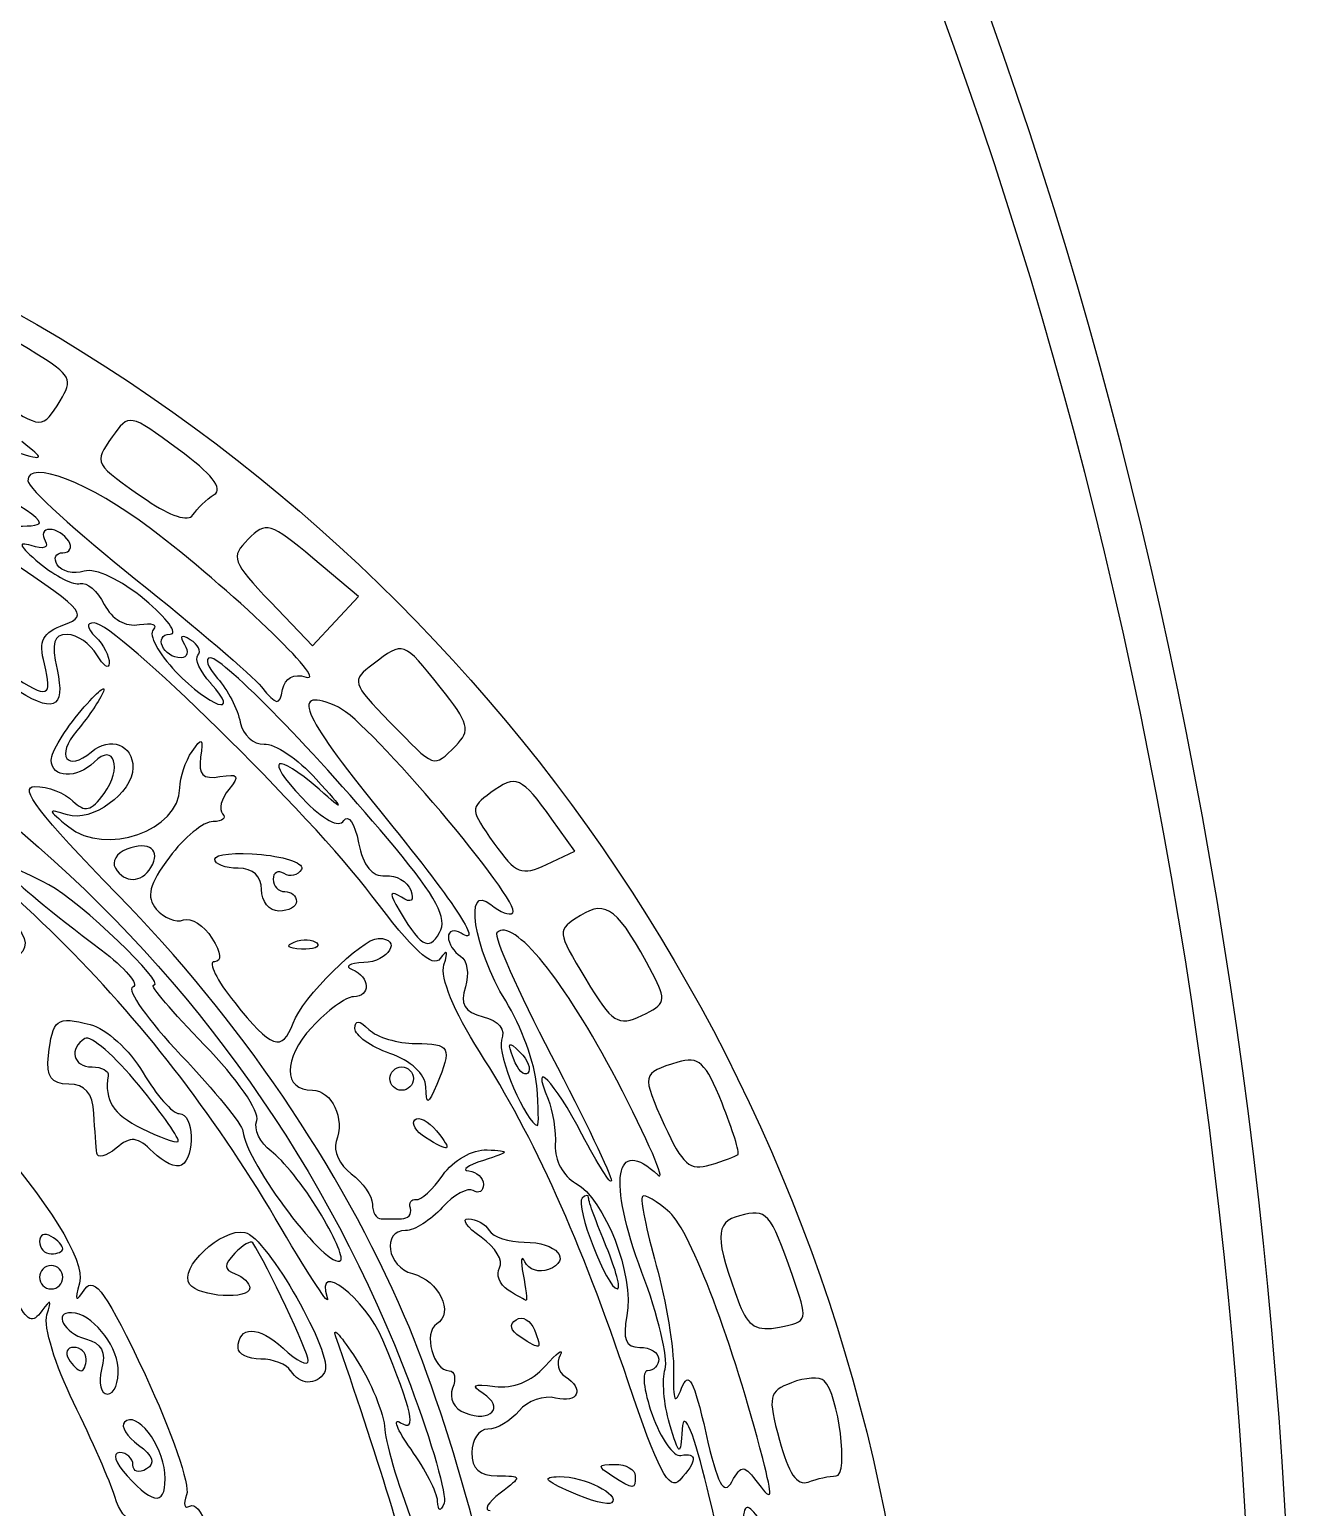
# Model space of a CAD drawing. Header units: millimetres. Extents: x 89 to 151, y 168 to 272.
# Drawn here: x 133.39 to 151.03, y 226.78 to 247.37 of the extents above; entities that cross this region are included whole.
import ezdxf

# ---------------------------------------------------------------- set-up
doc = ezdxf.new("R2010")
doc.units = ezdxf.units.MM
doc.layers.add('Layer_1', color=7, linetype='CONTINUOUS')

msp = doc.modelspace()

# ---------------------------------------------------------------- linework, layer by layer
at = {"layer": 'Layer_1', "color": 7}
for points in [[(133.81663, 242.200627)], [(135.96373, 240.892833)], [(137.24246, 238.350971)], [(139.32888, 237.393676)], [(138.47921, 235.979882)], [(135.08156, 235.697495)], [(136.62162, 235.388159)], [(137.07953, 234.658124)], [(142.0734, 234.217999)], [(140.13282, 233.033787)], [(138.41265, 232.755864)], [(134.91199, 232.663859)], [(138.91255, 232.642216)], [(138.90584, 231.935403)], [(143.26345, 231.697444)], [(137.42103, 230.915566)], [(141.42712, 230.414941)], [(133.85371, 230.385364)], [(133.85371, 229.987922)], [(140.06073, 229.809364)], [(140.22707, 229.155943)], [(134.17936, 228.848174)], [(134.62346, 228.726054)], [(135.27417, 227.260649)], [(141.50625, 227.219946)], [(144.63134, 227.219958)], [(140.93637, 226.991469)], [(143.54949, 227.109194)]]:
    msp.add_lwpolyline(points, close=True, dxfattribs=at)
for points in [[(133.5282, 240.496973), (133.52807, 240.496962)], [(136.75138, 239.393173), (137.3345, 238.784922), (137.65422, 239.128101), (137.97393, 239.47128), (137.33852, 240.005715)], [(135.91344, 238.264315), (135.91386, 238.264309)], [(140.59552, 235.739339), (140.98697, 235.924073), (140.66915, 236.370318)], [(140.45905, 232.657008), (140.45851, 232.657022)], [(135.11038, 231.731629), (135.11049, 231.731632)], [(138.29025, 230.802026), (138.57519, 230.802026)], [(144.02024, 230.013406), (144.02104, 230.013406)], [(137.02896, 228.685299), (137.02867, 228.685337)], [(139.0769, 226.869281), (139.07679, 226.86917)]]:
    msp.add_lwpolyline(points, dxfattribs=at)
at = {"layer": 'Layer_1', "color": 1}
msp.add_open_spline([(151.03191, 221.867706), (151.03191, 235.12853), (147.871205, 247.846226), (142.245113, 257.223045)], degree=3, dxfattribs=at)
at = {"layer": 'Layer_1', "color": 7}
for points in [[(150.475874, 221.867706), (150.475874, 234.882747), (147.373751, 247.364726), (141.851937, 256.56775)], [(131.81845, 244.147188), (139.12262, 240.639558), (144.27945, 233.647126), (145.50282, 225.591745)], [(133.48944, 242.851318), (132.83752, 243.248799), (132.83748, 243.248799), (132.59647, 242.862868)], [(133.81663, 242.200641), (133.99836, 242.491632), (133.96252, 242.562876), (133.48944, 242.851318)], [(132.92366, 242.214327), (133.56907, 241.800935), (133.56704, 241.800965), (133.81663, 242.200627)], [(135.46684, 241.521647), (134.78161, 242.025566), (134.77321, 242.027161), (134.54215, 241.697267)], [(133.2185, 241.477175), (133.60139, 241.370789), (133.60274, 241.373964), (133.2838, 241.630531)], [(134.54215, 241.697267), (134.28159, 241.325281), (134.2804, 241.327465), (135.02656, 240.814511)], [(135.07487, 240.420153), (134.22954, 241.058435), (133.36525, 241.394357), (133.36525, 241.08463)], [(135.96373, 240.892833), (136.09272, 240.972503), (135.92493, 241.184768), (135.46684, 241.521647)], [(133.52807, 240.496962), (133.52807, 240.647105), (132.3674, 241.228871), (132.23325, 241.145965)], [(133.36525, 241.08463), (133.36525, 240.98934), (134.043, 240.37104), (134.87135, 239.710627)], [(135.02656, 240.814511), (135.35065, 240.591713), (135.6041, 240.510297), (135.66623, 240.609031)], [(135.66623, 240.609031), (135.72283, 240.698981), (135.85671, 240.826681), (135.96373, 240.892833)], [(132.59198, 240.527033), (132.82169, 240.446433), (133.5282, 240.423744), (133.5282, 240.496973)], [(137.33852, 240.005715), (136.74776, 240.502572), (136.68428, 240.52121), (136.43568, 240.270788)], [(124.73577, 240.332942), (131.20967, 238.971544), (136.41821, 234.551704), (138.6965, 228.486231)], [(133.67134, 240.408475), (133.58174, 240.408475), (133.55325, 240.336045), (133.60794, 240.24752)], [(133.9348, 240.245655), (133.8794, 240.335205), (133.7609, 240.408475), (133.67134, 240.408475)], [(137.24246, 238.350969), (137.58329, 238.244766), (136.17324, 239.59081), (135.07487, 240.420153)], [(133.8767, 239.082301), (134.22973, 239.212896), (134.14861, 239.296286), (132.83595, 240.151915)], [(133.41402, 240.18127), (133.21076, 240.24688), (133.24569, 240.17247), (133.52765, 239.939029)], [(133.60794, 240.24752), (133.66624, 240.15315), (133.58604, 240.125742), (133.41402, 240.18127)], [(133.8535, 240.082833), (133.95362, 240.082833), (133.99026, 240.156103), (133.9348, 240.245655)], [(136.43568, 240.270788), (136.18748, 240.02077), (136.21015, 239.957745), (136.75138, 239.393173)], [(133.52765, 239.939029), (133.75152, 239.753711), (134.0074, 239.624583), (134.09626, 239.65208)], [(133.7762, 239.913388), (133.7186, 240.006588), (133.7534, 240.082833), (133.8535, 240.082833)], [(134.15216, 239.826158), (134.00298, 239.780938), (133.8338, 239.820258), (133.7762, 239.913388)], [(134.99326, 239.430108), (134.66685, 239.704059), (134.30753, 239.873251), (134.15216, 239.826158)], [(134.87135, 239.710627), (135.6997, 239.050214), (136.48735, 238.376129), (136.62167, 238.21266)], [(134.09626, 239.65208), (134.18506, 239.67958), (134.3357, 239.549617), (134.43092, 239.363286)], [(134.43092, 239.363286), (134.53773, 239.154347), (134.7254, 239.046033), (134.92066, 239.080684)], [(135.35002, 238.947462), (135.46719, 238.949862), (135.30672, 239.167062), (134.99326, 239.430108)], [(133.59567, 238.53478), (133.51377, 238.861022), (133.56887, 238.968451), (133.8767, 239.082301)], [(134.28907, 239.105793), (134.17689, 239.105793), (134.18436, 239.036143), (134.31007, 238.910407)], [(138.16179, 235.302691), (137.31634, 236.427677), (134.58919, 239.105793), (134.28907, 239.105793)], [(134.92066, 239.080684), (135.0948, 239.111584), (135.1813, 239.08003), (135.11288, 239.010564)], [(133.91456, 238.942967), (133.72252, 238.942967), (133.69005, 238.831122), (133.77276, 238.454503)], [(134.3296, 238.658029), (134.2383, 238.814746), (134.05156, 238.942967), (133.91456, 238.942967)], [(134.31007, 238.910407), (134.41754, 238.802945), (134.50323, 238.638088), (134.50052, 238.544059)], [(135.11288, 239.010564), (135.04438, 238.941104), (135.18638, 238.677687), (135.42828, 238.425212)], [(135.50095, 238.61744), (135.2539, 238.61744), (135.10527, 238.942433), (135.35002, 238.947462)], [(135.63035, 238.870528), (135.50334, 238.949048), (135.47348, 238.925548), (135.54765, 238.805418)], [(135.73663, 238.655058), (135.78753, 238.705978), (135.73963, 238.802949), (135.63035, 238.870528)], [(139.11372, 238.207777), (138.59527, 238.85753), (138.60536, 238.854052), (138.17757, 238.530503)], [(134.50052, 238.544059), (134.49752, 238.450029), (134.42092, 238.501319), (134.3296, 238.658029)], [(135.54765, 238.805418), (135.61155, 238.702036), (135.59055, 238.61744), (135.50095, 238.61744)], [(135.91386, 238.264309), (135.76545, 238.428291), (135.6857, 238.604128), (135.73663, 238.655058)], [(133.13407, 238.379842), (133.65223, 238.04033), (133.71452, 238.061237), (133.59567, 238.53478)], [(133.77276, 238.454503), (133.89479, 237.898846), (133.72056, 237.832726), (133.13874, 238.21394)], [(135.91, 238.617443), (135.8259, 238.617443), (135.8708, 238.489223), (136.0097, 238.332506)], [(138.47922, 235.979864), (137.40192, 237.273083), (136.0924, 238.617443), (135.91, 238.617443)], [(138.17757, 238.530503), (137.87038, 238.298166), (137.87734, 238.274285), (138.41305, 237.721575)], [(134.11053, 237.884739), (134.34044, 238.153393), (134.47547, 238.263297), (134.4106, 238.12897)], [(135.42828, 238.425212), (135.90679, 237.925747), (136.35408, 237.777411), (135.91344, 238.264315)], [(136.0097, 238.332506), (136.14867, 238.175791), (136.29105, 237.90103), (136.32612, 237.721926)], [(136.9168, 238.17601), (136.9483, 238.336989), (137.07272, 238.403857), (137.24246, 238.350971)], [(137.69487, 237.929752), (137.00813, 238.242657), (137.16755, 237.842022), (138.26533, 236.496204)], [(134.4106, 238.12897), (134.3458, 237.994643), (134.18212, 237.756067), (134.04704, 237.598803)], [(136.62167, 238.21266), (136.83565, 237.95227), (136.8722, 237.947728), (136.9168, 238.17601)], [(139.32888, 237.393676), (139.54249, 237.607293), (139.51756, 237.701654), (139.11372, 238.207777)], [(133.6917, 237.192748), (133.69214, 237.304684), (133.88062, 237.616083), (134.11053, 237.884739)], [(140.12298, 235.063163), (140.26319, 235.203374), (138.11661, 237.737594), (137.69487, 237.929752)], [(136.89624, 230.674078), (135.15593, 233.647689), (132.93398, 235.878699), (129.97535, 237.623174)], [(136.32612, 237.721926), (136.36132, 237.542093), (136.50959, 237.405565), (136.65725, 237.417011)], [(138.41305, 237.721575), (139.04955, 237.064866), (139.01312, 237.077914), (139.32888, 237.393676)], [(134.04704, 237.598803), (133.75088, 237.254016), (133.91005, 237.023797), (134.24969, 237.305679)], [(134.24969, 237.305679), (134.51738, 237.527834), (134.83063, 237.40952), (134.83063, 237.086258)], [(134.42933, 236.728269), (134.68703, 237.077352), (134.57085, 237.445836), (134.29123, 237.166228)], [(135.65406, 237.314864), (135.79173, 237.516045), (135.81281, 237.501694), (135.77372, 237.233464)], [(136.65725, 237.417011), (136.80431, 237.428421), (137.13121, 237.208868), (137.3837, 236.929139)], [(135.48446, 236.805632), (135.48546, 236.951382), (135.56216, 237.180536), (135.65406, 237.314864)], [(135.77372, 237.233464), (135.73802, 236.989017), (135.80522, 236.92158), (136.04311, 236.963002)], [(137.4253, 236.786295), (136.81424, 237.321562), (136.64614, 237.23288), (137.19194, 236.663193)], [(134.29123, 237.166228), (134.05131, 236.926316), (133.69071, 236.942267), (133.6917, 237.192748)], [(134.83063, 237.086258), (134.83063, 236.737897), (134.25287, 236.321637), (133.91796, 236.428714)], [(136.04311, 236.963002), (136.30152, 237.007992), (136.32431, 236.975202), (136.16672, 236.785198)], [(134.61682, 235.320296), (133.52502, 236.435578), (133.22627, 236.826393), (133.46551, 236.826393)], [(133.46551, 236.826393), (133.64319, 236.826393), (133.88143, 236.734803), (133.99493, 236.622867)], [(133.93516, 236.262558), (134.44336, 235.849332), (135.47887, 236.212308), (135.48446, 236.805632)], [(137.3837, 236.929139), (137.78912, 236.47999), (137.79397, 236.463293), (137.4253, 236.786295)], [(140.66915, 236.370318), (140.24572, 236.964976), (140.17002, 236.997857), (139.81765, 236.740193)], [(133.99493, 236.622867), (134.1603, 236.459752), (134.24656, 236.480681), (134.42933, 236.728269)], [(136.16672, 236.785198), (136.0603, 236.657057), (136.02156, 236.504006), (136.08052, 236.445082)], [(137.19194, 236.663193), (137.48349, 236.358884), (137.70146, 236.240906), (137.7693, 236.350684)], [(139.81765, 236.740193), (139.52644, 236.527256), (139.52783, 236.504193), (139.86035, 236.037318)], [(133.91796, 236.428714), (133.63049, 236.520624), (133.63166, 236.509304), (133.93516, 236.262558)], [(136.08052, 236.445082), (136.13942, 236.386152), (136.07952, 236.337948), (135.94691, 236.337948)], [(137.7693, 236.350684), (137.8293, 236.447674), (137.92192, 236.308904), (137.97525, 236.042295)], [(138.26533, 236.496204), (139.2991, 235.228853), (139.73012, 234.580705), (139.40587, 234.781099)], [(135.94691, 236.337948), (135.8145, 236.337948), (135.54045, 236.113821), (135.33793, 235.839887)], [(133.65822, 235.456311), (132.65937, 235.979598), (132.91425, 235.663181), (134.38673, 234.551919)], [(135.08156, 235.697477), (135.23142, 235.939942), (135.05766, 236.071769), (134.74593, 235.952141)], [(137.97525, 236.042295), (138.03975, 235.71921), (138.16387, 235.565504), (138.34705, 235.581403)], [(139.10518, 234.789139), (139.21592, 234.98693), (139.06108, 235.281439), (138.47921, 235.979882)], [(139.86035, 236.037318), (140.16595, 235.608132), (140.24747, 235.575089), (140.59552, 235.739339)], [(134.74593, 235.952141), (134.60206, 235.896941), (134.52996, 235.777979), (134.5857, 235.687795)], [(135.33793, 235.839887), (135.05258, 235.453944), (135.01172, 235.291185), (135.15638, 235.116869)], [(135.97033, 235.813068), (135.97033, 235.882598), (136.263, 235.911568), (136.62071, 235.877468)], [(136.29597, 235.686646), (136.11687, 235.686646), (135.97033, 235.743536), (135.97033, 235.813068)], [(136.62071, 235.877468), (136.97842, 235.843358), (137.22979, 235.748631), (137.17933, 235.666982)], [(134.5857, 235.687795), (134.71767, 235.474248), (134.94636, 235.478713), (135.08156, 235.697495)], [(136.62162, 235.388141), (136.62162, 235.578099), (136.50326, 235.686646), (136.29597, 235.686646)], [(136.93601, 235.612202), (136.85271, 235.663732), (136.78444, 235.628292), (136.78444, 235.533452)], [(137.17933, 235.666982), (137.12883, 235.585332), (137.01937, 235.560675), (136.93601, 235.612202)], [(138.34705, 235.581403), (138.49822, 235.594523), (138.65761, 235.503473), (138.70125, 235.379067)], [(135.11733, 234.058439), (135.31484, 234.058439), (134.09406, 235.227973), (133.65822, 235.456311)], [(136.86585, 235.089653), (136.73152, 235.089653), (136.62162, 235.223981), (136.62162, 235.388159)], [(136.78444, 235.533452), (136.78444, 235.438612), (136.85764, 235.361022), (136.94726, 235.361022)], [(136.94726, 235.361022), (137.03676, 235.361022), (137.11008, 235.299972), (137.11008, 235.225338)], [(138.57149, 235.282117), (138.42297, 235.373897), (138.40061, 235.345087), (138.49429, 235.182667)], [(138.70125, 235.379067), (138.75445, 235.227747), (138.71175, 235.195653), (138.57149, 235.282117)], [(140.02573, 233.837475), (139.57937, 234.558197), (139.43482, 235.498524), (139.81945, 235.179298)], [(132.84396, 235.172251), (133.56771, 234.712431), (133.47005, 234.356624), (132.60875, 234.315354)], [(138.61697, 229.443329), (137.72312, 231.51663), (136.31463, 233.585972), (134.61682, 235.320296)], [(137.11008, 235.225338), (137.11008, 235.150718), (137.00012, 235.089653), (136.86585, 235.089653)], [(139.11338, 234.428598), (139.01103, 234.287475), (138.73229, 234.543592), (138.16179, 235.302691)], [(138.49429, 235.182667), (138.83433, 234.593215), (138.95281, 234.51689), (139.10518, 234.789139)], [(139.81945, 235.179298), (139.94554, 235.074618), (140.08217, 235.02236), (140.12298, 235.063163)], [(142.07341, 234.217999), (141.59802, 235.118373), (141.42902, 235.254371), (141.06668, 235.02809)], [(135.15638, 235.116869), (135.25912, 234.993137), (135.42946, 234.925062), (135.53505, 234.965575)], [(135.53505, 234.965575), (135.64067, 235.006095), (135.81905, 234.891835), (135.93157, 234.711665)], [(141.57222, 232.733649), (140.84748, 234.124673), (140.12667, 235.012347), (139.90327, 234.78895)], [(141.06668, 235.02809), (140.73281, 234.819582), (140.7329, 234.818437), (141.14288, 234.139673)], [(139.40587, 234.781099), (139.30737, 234.841969), (139.22681, 234.818489), (139.22681, 234.728939)], [(139.90327, 234.78895), (139.85487, 234.74052), (140.19574, 233.971721), (140.66082, 233.080506)], [(130.00774, 234.560438), (131.88027, 233.272097), (134.26197, 230.553238), (134.08462, 229.906392)], [(134.38673, 234.551919), (134.72469, 234.296861), (134.92386, 234.062395), (134.82933, 234.030883)], [(135.93157, 234.711665), (136.06134, 234.503869), (136.07357, 234.384094), (135.96507, 234.384094)], [(137.17793, 234.559754), (136.98825, 234.567654), (136.94967, 234.606154), (137.07953, 234.658124)], [(137.06196, 233.529283), (137.19028, 233.880205), (138.02417, 234.709736), (138.24865, 234.709736)], [(137.07956, 234.658124), (137.19712, 234.705164), (137.33752, 234.699374), (137.39163, 234.645264)], [(137.39163, 234.645264), (137.44573, 234.591164), (137.34953, 234.552684), (137.17793, 234.559754)], [(138.24865, 234.709736), (138.59074, 234.709736), (138.39601, 234.3835), (138.04661, 234.371239)], [(139.16518, 234.340258), (139.22788, 234.534747), (139.21108, 234.563422), (139.11338, 234.428598)], [(139.22681, 234.728939), (139.22681, 234.639389), (139.30301, 234.518992), (139.39625, 234.461396)], [(135.96507, 234.384094), (135.87097, 234.384094), (135.99857, 234.127653), (136.24863, 233.814224)], [(138.04661, 234.371239), (137.8451, 234.364139), (137.77184, 234.321429), (137.88377, 234.276259)], [(139.66118, 233.131845), (139.30331, 233.691268), (139.10876, 234.16525), (139.16518, 234.340258)], [(139.39625, 234.461396), (139.48945, 234.403796), (139.51946, 234.211158), (139.46305, 234.033308)], [(137.88377, 234.276259), (138.13799, 234.173678), (138.15163, 233.895629), (137.90237, 233.895629)], [(141.14288, 234.139673), (141.51228, 233.528103), (141.59029, 233.477441), (141.92172, 233.633853)], [(141.92172, 233.633853), (142.25699, 233.792076), (142.27061, 233.844496), (142.0734, 234.217999)], [(134.82933, 234.030883), (134.73483, 233.999363), (135.03816, 233.571379), (135.50348, 233.079792)], [(135.82759, 233.223717), (135.38042, 233.682813), (135.0608, 234.058439), (135.11733, 234.058439)], [(139.46305, 234.033308), (139.38645, 233.791902), (139.44905, 233.68678), (139.70987, 233.618559)], [(136.24863, 233.814224), (136.76094, 233.172139), (136.91202, 233.11921), (137.06196, 233.529283)], [(137.90237, 233.895629), (137.80069, 233.895629), (137.53975, 233.703805), (137.32246, 233.469351)], [(140.45851, 232.657022), (140.43441, 232.960856), (140.23965, 233.492061), (140.02573, 233.837475)], [(133.65363, 233.076016), (133.71153, 233.589085), (133.76359, 233.627867), (134.2364, 233.509208)], [(134.2364, 233.509208), (134.45524, 233.454288), (134.7859, 233.152403), (134.97118, 232.838368)], [(137.92419, 233.455645), (137.92419, 233.577528), (137.98689, 233.572411), (138.11958, 233.439715)], [(139.70987, 233.618559), (139.93192, 233.560489), (140.02609, 233.440584), (139.96817, 233.289651)], [(134.16105, 233.314461), (133.93015, 233.171759), (133.99388, 232.918685), (134.26075, 232.918685)], [(134.91196, 232.663862), (134.57848, 233.070834), (134.24057, 233.363604), (134.16105, 233.314461)], [(137.32246, 233.469351), (136.91641, 233.031213), (136.92119, 232.593059), (137.33146, 232.593059)], [(138.41265, 233.105909), (138.144, 233.199569), (137.92419, 233.356944), (137.92419, 233.455645)], [(138.11958, 233.439715), (138.22704, 233.332253), (138.52011, 233.24433), (138.77086, 233.24433)], [(136.55653, 232.169835), (136.60313, 232.291297), (136.2782, 232.761096), (135.82759, 233.223717)], [(138.91255, 232.642222), (138.90555, 232.816348), (138.70254, 233.004855), (138.41265, 233.105909)], [(138.77086, 233.24433), (139.25553, 233.24433), (139.28457, 233.18788), (139.06393, 232.674456)], [(141.73194, 228.532921), (141.07292, 230.49724), (140.42254, 231.941633), (139.66118, 233.131845)], [(139.96817, 233.289651), (139.89707, 233.104396), (140.32007, 232.104581), (140.46955, 232.104581)], [(140.1328, 233.033794), (140.0445, 233.265847), (140.0631, 233.284548), (140.224, 233.124934)], [(140.224, 233.124934), (140.33526, 233.014493), (140.38531, 232.883106), (140.33513, 232.832975)], [(133.93507, 232.679019), (133.68823, 232.682419), (133.62012, 232.778569), (133.65363, 233.076016)], [(134.26075, 232.918685), (134.39507, 232.918685), (134.4963, 232.863735), (134.4857, 232.796567)], [(135.50348, 233.079792), (135.9688, 232.588202), (136.35614, 232.112725), (136.3642, 232.023173)], [(138.41265, 232.755864), (138.41265, 232.845414), (138.48585, 232.918686), (138.57547, 232.918686)], [(138.57547, 232.918686), (138.66507, 232.918686), (138.73829, 232.845416), (138.73829, 232.755864)], [(140.33513, 232.832975), (140.28503, 232.782835), (140.19396, 232.873205), (140.13282, 233.033787)], [(141.08867, 231.982367), (140.70608, 232.717346), (140.35895, 233.075713), (140.61552, 232.470831)], [(140.66082, 233.080506), (141.12589, 232.189293), (141.50301, 231.403609), (141.49884, 231.334542)], [(142.42295, 232.984641), (141.9185, 232.829869), (141.91643, 232.819919), (142.23949, 232.103522)], [(143.04034, 232.41467), (142.81196, 232.985452), (142.71558, 233.074426), (142.42295, 232.984641)], [(134.4857, 232.796567), (134.4306, 232.447198), (134.5467, 232.264298), (134.95273, 232.061065)], [(134.97118, 232.838368), (135.15647, 232.524334), (135.3838, 232.267397), (135.47637, 232.267397)], [(138.57547, 232.593043), (138.48587, 232.593043), (138.41265, 232.666313), (138.41265, 232.755864)], [(138.73829, 232.755864), (138.73829, 232.666314), (138.66509, 232.593043), (138.57547, 232.593043)], [(142.14818, 231.412493), (142.26837, 231.300557), (142.00913, 231.895073), (141.57222, 232.733649)], [(134.28537, 232.267397), (134.26787, 232.555943), (134.16596, 232.675781), (133.93507, 232.679019)], [(135.4594, 231.880435), (135.4918, 231.904345), (135.24548, 232.256886), (134.91199, 232.663859)], [(137.33146, 232.593059), (137.605, 232.593059), (137.78741, 232.199932), (137.66359, 231.877257)], [(139.06393, 232.674456), (138.93968, 232.38519), (138.92272, 232.381589), (138.91255, 232.642216)], [(140.46955, 232.104581), (140.48755, 232.104581), (140.48265, 232.353174), (140.45905, 232.657008)], [(140.61552, 232.470831), (140.68202, 232.314116), (140.72744, 232.023086), (140.71655, 231.824097)], [(143.26345, 231.697444), (143.28955, 231.719924), (143.18915, 232.04267), (143.04034, 232.41467)], [(134.32607, 231.718292), (134.31707, 231.796412), (134.29887, 232.043518), (134.28537, 232.267397)], [(135.47637, 232.267397), (135.67651, 232.267397), (135.70396, 231.67196), (135.50927, 231.551699)], [(136.758, 231.742691), (136.60094, 231.857082), (136.51028, 232.049296), (136.55653, 232.169835)], [(138.90584, 231.935398), (138.7741, 232.018708), (138.7087, 232.129262), (138.76051, 232.181071)], [(138.76051, 232.181071), (138.81231, 232.232891), (138.94739, 232.163591), (139.06067, 232.027103)], [(142.23949, 232.103522), (142.48371, 231.561935), (142.59439, 231.466005), (142.87555, 231.552214)], [(135.11049, 231.731632), (134.89305, 231.949079), (134.80276, 231.958542), (134.59453, 231.785722)], [(134.95273, 232.061065), (135.199, 231.937804), (135.42701, 231.856526), (135.4594, 231.880435)], [(136.3642, 232.023173), (136.4045, 231.577032), (137.55786, 230.055771), (137.72736, 230.225274)], [(137.66359, 231.877257), (137.61559, 231.752225), (137.70949, 231.55073), (137.87223, 231.429499)], [(139.06067, 232.027103), (139.29556, 231.744084), (139.25052, 231.71741), (138.90584, 231.935403)], [(141.49884, 231.334542), (141.49484, 231.265472), (141.31009, 231.556997), (141.08867, 231.982367)], [(141.925, 230.054263), (141.44021, 231.342234), (141.54422, 231.975262), (142.14818, 231.412493)], [(134.59453, 231.785722), (134.45571, 231.670505), (134.3349, 231.640169), (134.32607, 231.718292)], [(135.50927, 231.551699), (135.43487, 231.505699), (135.25535, 231.586669), (135.11038, 231.731629)], [(137.42103, 230.915566), (137.21342, 231.256095), (136.91506, 231.628301), (136.758, 231.742691)], [(139.15123, 231.412608), (139.2945, 231.617147), (139.56557, 231.771788), (139.76495, 231.762726)], [(139.76495, 231.762726), (140.0978, 231.747596), (140.09441, 231.737636), (139.71495, 231.616134)], [(140.71655, 231.824097), (140.70605, 231.62227), (140.8311, 231.390397), (141.00059, 231.299679)], [(142.87555, 231.552214), (143.06276, 231.609624), (143.23731, 231.674976), (143.26345, 231.697444)], [(139.71495, 231.616134), (139.49107, 231.544444), (139.39949, 231.47847), (139.51142, 231.469543)], [(139.51142, 231.469543), (139.62335, 231.460643), (139.71495, 231.375713), (139.71495, 231.280884)], [(137.87223, 231.429499), (138.03495, 231.308273), (138.16809, 231.117492), (138.16809, 231.005552)], [(138.77565, 231.070684), (138.84115, 231.057244), (139.0101, 231.211117), (139.15123, 231.412608)], [(139.57389, 231.195634), (139.49639, 231.243574), (139.30177, 231.138004), (139.1416, 230.961011)], [(139.71495, 231.280884), (139.71495, 231.186044), (139.65145, 231.147684), (139.57389, 231.195634)], [(141.00059, 231.299679), (141.40481, 231.08334), (141.8218, 230.007478), (141.71597, 229.45389)], [(138.69735, 230.948566), (138.67495, 231.029156), (138.71045, 231.084114), (138.77565, 231.070684)], [(141.08976, 231.091077), (140.98716, 230.988509), (141.43922, 229.825182), (141.58164, 229.825182)], [(141.18066, 231.093277), (141.18066, 231.142047), (141.13976, 231.141017), (141.08976, 231.091077)], [(141.42708, 230.414856), (141.29155, 230.739223), (141.18066, 231.044513), (141.18066, 231.093277)], [(141.93155, 231.113101), (141.89785, 231.076331), (141.98425, 230.643274), (142.12373, 230.150739)], [(142.31234, 230.890773), (142.13659, 231.049817), (141.96523, 231.149865), (141.93155, 231.113101)], [(137.72736, 230.225274), (137.76646, 230.264404), (137.62866, 230.575037), (137.42103, 230.915566)], [(138.16809, 231.005552), (138.16809, 230.893615), (138.22309, 230.802026), (138.29025, 230.802026)], [(138.57519, 230.802026), (138.66479, 230.802026), (138.71969, 230.867976), (138.69735, 230.948566)], [(139.1416, 230.961011), (138.98143, 230.78402), (138.75183, 230.639209), (138.63138, 230.639209)], [(143.6068, 227.46419), (143.20511, 229.040265), (142.60667, 230.624396), (142.31234, 230.890773)], [(143.28509, 230.845997), (142.93503, 230.754447), (142.93535, 230.532966), (143.28609, 229.608377)], [(144.02104, 230.013406), (143.70773, 230.901424), (143.66817, 230.946177), (143.28509, 230.845997)], [(135.62043, 229.889919), (135.46052, 230.110687), (136.06293, 230.676663), (136.39032, 230.613248)], [(137.5372, 229.706738), (137.589, 229.547951), (137.30056, 229.983253), (136.89624, 230.674078)], [(138.63138, 230.639209), (138.29232, 230.639209), (138.37303, 230.13055), (138.72678, 230.038046)], [(139.6817, 230.546636), (139.48117, 230.687091), (139.40235, 230.802009), (139.50655, 230.802009)], [(139.50655, 230.802009), (139.61073, 230.802009), (139.74127, 230.728739), (139.79662, 230.639187)], [(139.79662, 230.639187), (139.85202, 230.549637), (140.07177, 230.476367), (140.28508, 230.476367)], [(133.69089, 230.557795), (133.60139, 230.613145), (133.52807, 230.580835), (133.52807, 230.485995)], [(133.52807, 230.485995), (133.52807, 230.391155), (133.60127, 230.313564), (133.69089, 230.313564)], [(133.85371, 230.385365), (133.85371, 230.424865), (133.78051, 230.502445), (133.69089, 230.557795)], [(136.50056, 230.46548), (136.47456, 230.50429), (136.363, 230.44017), (136.25256, 230.323012)], [(136.39032, 230.613248), (136.69671, 230.553898), (137.64359, 228.889463), (137.50164, 228.659769)], [(137.2729, 228.826393), (137.2729, 228.949692), (136.6971, 230.17167), (136.50056, 230.46548)], [(139.94131, 230.12138), (139.99901, 230.21481), (139.88231, 230.406182), (139.6817, 230.546636)], [(140.28508, 230.476367), (140.73771, 230.476367), (140.95865, 230.225356), (140.62031, 230.095522)], [(141.58164, 229.825182), (141.63214, 229.825182), (141.56264, 230.090573), (141.42712, 230.414941)], [(133.69089, 230.313564), (133.78049, 230.313564), (133.85371, 230.345884), (133.85371, 230.385364)], [(136.25256, 230.323012), (136.09329, 230.154062), (136.09386, 230.094547), (136.25556, 230.035361)], [(138.31212, 229.113042), (138.06614, 229.701755), (137.36321, 230.2403), (137.5372, 229.706738)], [(140.29379, 230.20057), (140.24219, 230.307481), (140.23069, 230.23009), (140.26809, 230.028601)], [(133.69089, 230.150742), (133.60139, 230.150742), (133.52807, 230.077472), (133.52807, 229.987922)], [(133.85371, 229.987922), (133.85371, 230.077472), (133.78051, 230.150742), (133.69089, 230.150742)], [(134.16142, 229.822612), (134.29158, 230.012077), (134.47305, 229.753912), (134.9993, 228.63091)], [(136.25556, 230.035361), (136.36748, 229.994321), (136.45908, 229.906065), (136.45908, 229.839259)], [(138.72678, 230.038046), (139.09685, 229.941266), (139.3132, 229.490851), (139.06367, 229.336639)], [(140.06071, 229.809371), (139.93724, 229.887531), (139.88357, 230.027943), (139.94131, 230.12138)], [(140.26809, 230.028601), (140.30549, 229.82711), (140.32469, 229.663376), (140.31059, 229.664747)], [(140.62031, 230.095522), (140.49225, 230.046392), (140.34534, 230.093722), (140.29379, 230.20057)], [(142.24702, 228.708112), (142.29332, 228.85502), (142.14832, 229.460788), (141.925, 230.054263)], [(142.12373, 230.150739), (142.26313, 229.658206), (142.37166, 228.99878), (142.3649, 228.685349)], [(143.84162, 229.292042), (144.24049, 229.368292), (144.24352, 229.380562), (144.02024, 230.013406)], [(133.52807, 229.987922), (133.52807, 229.898372), (133.60127, 229.8251), (133.69089, 229.8251)], [(133.69089, 229.8251), (133.78049, 229.8251), (133.85371, 229.89837), (133.85371, 229.987922)], [(134.08462, 229.906392), (134.01352, 229.646906), (134.02912, 229.629886), (134.16142, 229.822612)], [(136.45908, 229.839259), (136.45908, 229.669117), (135.74932, 229.711984), (135.62043, 229.889919)], [(140.31059, 229.664747), (140.29659, 229.666047), (140.1841, 229.731197), (140.06073, 229.809364)], [(133.56089, 229.518144), (133.43151, 229.336605), (133.36078, 229.368361), (133.19805, 229.680964)], [(133.63139, 229.462344), (133.70199, 229.682317), (133.68659, 229.694486), (133.56089, 229.518144)], [(143.28609, 229.608377), (143.40313, 229.300602), (143.52456, 229.231435), (143.84162, 229.292042)], [(134.00305, 228.241185), (133.74899, 228.758095), (133.58174, 229.307616), (133.63139, 229.462344)], [(133.97583, 229.494277), (133.7136, 229.505427), (133.87138, 229.207184), (134.16881, 229.129391)], [(134.6234, 228.726054), (134.6008, 229.068756), (134.25196, 229.482567), (133.97583, 229.494277)], [(140.04071, 224.167044), (140.04034, 225.073604), (139.26988, 227.92889), (138.61697, 229.443329)], [(140.22701, 229.155937), (140.09118, 229.242007), (140.06892, 229.334743), (140.16931, 229.396741)], [(140.16931, 229.396741), (140.25911, 229.452191), (140.37446, 229.388041), (140.42582, 229.254273)], [(141.71597, 229.45389), (141.65207, 229.119528), (141.69587, 229.01088), (141.89449, 229.01088)], [(136.29597, 229.00137), (136.29597, 229.31601), (136.5835, 229.314925), (136.9226, 228.99897)], [(137.65482, 229.173796), (137.60812, 229.308123), (137.73752, 229.161596), (137.94231, 228.848154)], [(139.06367, 229.336639), (138.87205, 229.218208), (139.01537, 228.685354), (139.2388, 228.685354)], [(140.42582, 229.254273), (140.53367, 228.973115), (140.52352, 228.968087), (140.22707, 229.155943)], [(134.00693, 229.010994), (133.91203, 229.010994), (133.87978, 228.937724), (133.93513, 228.848174)], [(134.17935, 228.848174), (134.17935, 228.937724), (134.10175, 229.010994), (134.00693, 229.010994)], [(134.16881, 229.129391), (134.3964, 229.069871), (134.45896, 228.951541), (134.39405, 228.703347)], [(136.61201, 228.848158), (136.4382, 228.848158), (136.29597, 228.917098), (136.29597, 229.00137)], [(136.9226, 228.99897), (137.11527, 228.819476), (137.2729, 228.741815), (137.2729, 228.826393)], [(138.7383, 225.671193), (138.7383, 225.864602), (138.19605, 227.617563), (137.65482, 229.173796)], [(138.56089, 227.961653), (138.79351, 227.81789), (138.72951, 228.114083), (138.31212, 229.113042)], [(140.57659, 228.751382), (140.7432, 228.93894), (140.8361, 229.005872), (140.78303, 228.900121)], [(141.89449, 229.01088), (142.03926, 229.01088), (142.1577, 228.93761), (142.1577, 228.84806)], [(133.93513, 228.848174), (133.99053, 228.758624), (134.06806, 228.685352), (134.10756, 228.685352)], [(134.10756, 228.685352), (134.14706, 228.685352), (134.17936, 228.758622), (134.17936, 228.848174)], [(137.02867, 228.685337), (136.97327, 228.774887), (136.78583, 228.848158), (136.61201, 228.848158)], [(137.94231, 228.848154), (138.14716, 228.534722), (138.3274, 228.092798), (138.34286, 227.866097)], [(140.78303, 228.900121), (140.73003, 228.794365), (140.76103, 228.661824), (140.85203, 228.605575)], [(142.1577, 228.84806), (142.1577, 228.75851), (142.0883, 228.685238), (142.00341, 228.685238)], [(134.39405, 228.703347), (134.34455, 228.51415), (134.38095, 228.359707), (134.47595, 228.359707)], [(134.47595, 228.359707), (134.57045, 228.359707), (134.63676, 228.524563), (134.62346, 228.726054)], [(134.9993, 228.63091), (135.36878, 227.842448), (135.6294, 227.088696), (135.57844, 226.955905)], [(137.50164, 228.659769), (137.38683, 228.473887), (137.15177, 228.486582), (137.02896, 228.685299)], [(139.2388, 228.685354), (139.316, 228.685354), (139.3372, 228.576068), (139.2859, 228.442495)], [(139.87219, 228.4669), (140.12771, 228.43092), (140.38378, 228.53434), (140.57659, 228.751382)], [(140.85203, 228.605575), (141.12897, 228.43442), (141.0367, 228.222348), (140.72121, 228.304854)], [(142.00341, 228.685238), (141.91761, 228.685238), (141.94581, 228.414457), (142.06701, 228.074658)], [(142.30912, 227.952543), (142.22872, 228.221198), (142.20074, 228.561204), (142.24702, 228.708112)], [(142.3649, 228.685349), (142.3559, 228.255324), (142.3831, 228.195389), (142.47682, 228.441117)], [(142.47682, 228.441117), (142.57342, 228.69422), (142.64866, 228.555835), (142.81467, 227.819913)], [(144.46512, 228.546221), (144.40492, 228.604031), (144.19951, 228.591291), (144.00864, 228.517911)], [(138.6965, 228.486231), (138.99776, 227.684185), (139.20949, 226.942963), (139.167, 226.839071)], [(139.2859, 228.442495), (139.2321, 228.302413), (139.3062, 228.156089), (139.46086, 228.096738)], [(139.46086, 228.096738), (139.8181, 227.959645), (140.01381, 228.173298), (139.71024, 228.36902)], [(139.71024, 228.36902), (139.53031, 228.485024), (139.57059, 228.509381), (139.87219, 228.4669)], [(142.45374, 227.162548), (142.30266, 227.000821), (142.14651, 227.297299), (141.73194, 228.532921)], [(143.3141, 224.463338), (143.09727, 226.18148), (142.52932, 228.513268), (142.48405, 227.871143)], [(144.00864, 228.517911), (143.68893, 228.394992), (143.67564, 228.331921), (143.83985, 227.716723)], [(144.63134, 227.219958), (144.80823, 227.219958), (144.66624, 228.353115), (144.46512, 228.546221)], [(134.57815, 226.932636), (134.51595, 227.135429), (134.25711, 227.724276), (134.00305, 228.241185)], [(140.72121, 228.304854), (140.55825, 228.347474), (140.32947, 228.267344), (140.21282, 228.126789)], [(134.71266, 227.970354), (134.65626, 227.913984), (134.74416, 227.769914), (134.90789, 227.650181)], [(135.27415, 227.260662), (135.24695, 227.662999), (134.87522, 228.132923), (134.71266, 227.970354)], [(138.70628, 227.590559), (138.50955, 227.866821), (138.44414, 228.033813), (138.56089, 227.961653)], [(140.21282, 228.126789), (140.09617, 227.986236), (139.89979, 227.871238), (139.77644, 227.871238)], [(142.06701, 228.074658), (142.18694, 227.73884), (142.36621, 227.482396), (142.46554, 227.504785)], [(142.48405, 227.871143), (142.45665, 227.482414), (142.44875, 227.486081), (142.30912, 227.952543)], [(138.34286, 227.866097), (138.35836, 227.639398), (138.55453, 226.999501), (138.77886, 226.444104)], [(139.77644, 227.871238), (139.6531, 227.871238), (139.55213, 227.724698), (139.55213, 227.545595)], [(142.81467, 227.819913), (142.97725, 227.099163), (143.06384, 226.936637), (143.17724, 227.139284)], [(134.64257, 227.545591), (134.53589, 227.545591), (134.58207, 227.404619), (134.74924, 227.219949)], [(134.83062, 227.373161), (134.83062, 227.468001), (134.74602, 227.545591), (134.64257, 227.545591)], [(134.90789, 227.650181), (135.11442, 227.499168), (135.14818, 227.396991), (135.01811, 227.316611)], [(139.07679, 226.86917), (139.06979, 226.989675), (138.90299, 227.314299), (138.70628, 227.590559)], [(139.55213, 227.545595), (139.55213, 227.319032), (139.66064, 227.219953), (139.9089, 227.219953)], [(142.46554, 227.504785), (142.70002, 227.557635), (142.69517, 227.421425), (142.45374, 227.162548)], [(143.83985, 227.716723), (143.96148, 227.26089), (144.08881, 227.076091), (144.24091, 227.134458)], [(135.01811, 227.316611), (134.91497, 227.252881), (134.83062, 227.278341), (134.83062, 227.373161)], [(141.50625, 227.219946), (141.29753, 227.354831), (141.30345, 227.378144), (141.54695, 227.380273)], [(141.54695, 227.380273), (141.70367, 227.381573), (141.83189, 227.309503), (141.83189, 227.219946)], [(143.17724, 227.139284), (143.31307, 227.381996), (143.34594, 227.37934), (143.54949, 227.109194)], [(143.5495, 227.109202), (143.74335, 226.851932), (143.7509, 226.898688), (143.6068, 227.46419)], [(134.74924, 227.219949), (135.13416, 226.794613), (135.30471, 226.807836), (135.27417, 227.260649)], [(139.9089, 227.219953), (140.25755, 227.219953), (140.25848, 227.214553), (139.9496, 226.980899)], [(140.93637, 226.991469), (140.56606, 227.153554), (140.52668, 227.206433), (140.77355, 227.21011)], [(140.77355, 227.21011), (141.11863, 227.21521), (141.63095, 226.958184), (141.50154, 226.844845)], [(141.83189, 227.219946), (141.83189, 227.021368), (141.81349, 227.021368), (141.50625, 227.219946)], [(144.24091, 227.134458), (144.36346, 227.181488), (144.53915, 227.219958), (144.63134, 227.219958)], [(134.80172, 226.632151), (134.74102, 226.594621), (134.64039, 226.729851), (134.57815, 226.932636)], [(135.57844, 226.955905), (135.52754, 226.823114), (135.54734, 226.752506), (135.62254, 226.799001)], [(135.62254, 226.799001), (135.90854, 226.975756), (136.39453, 224.732927), (136.56042, 222.470752)], [(139.9496, 226.980899), (139.77576, 226.84942), (139.71244, 226.739515), (139.80886, 226.736667)], [(141.50154, 226.844845), (141.45934, 226.807905), (141.20503, 226.873885), (140.93637, 226.991469)], [(143.5337, 226.655015), (143.25361, 227.001909), (143.25575, 226.892366), (143.6055, 222.985221)], [(139.167, 226.839071), (139.1161, 226.714669), (139.0854, 226.724982), (139.0769, 226.869281)]]:
    msp.add_open_spline(points, degree=3, dxfattribs=at)

doc.saveas('drawing.dxf')
